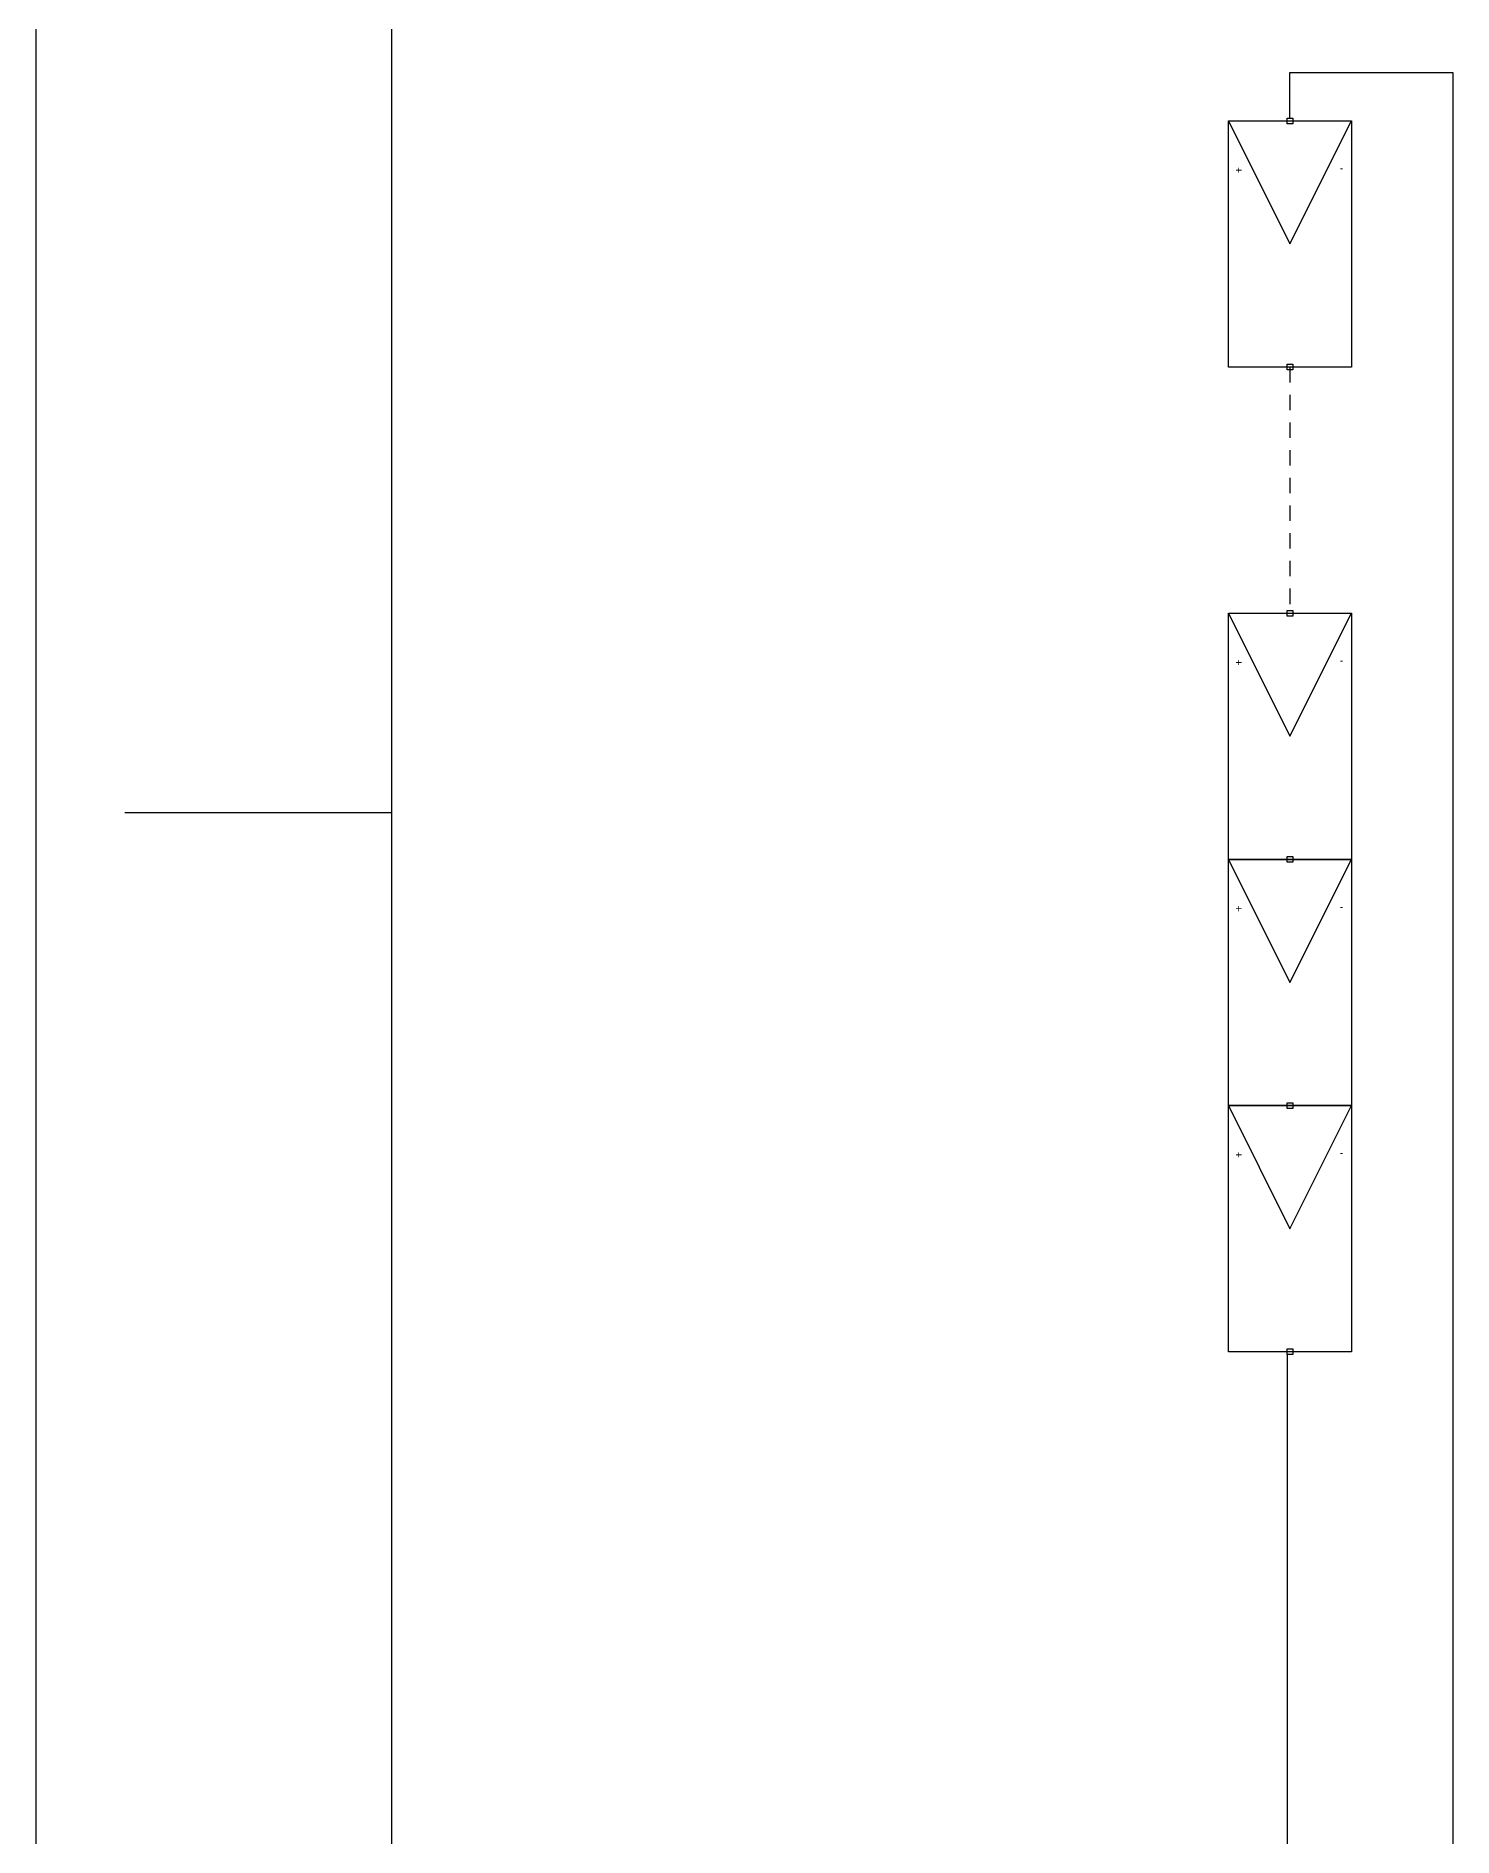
# Model space of a CAD drawing. Header units: inches. Extents: x 18 to 148, y 10 to 102.
# Drawn here: x 19.57 to 31.08, y 70.78 to 85.41 of the extents above; entities that cross this region are included whole.
import ezdxf

# ---------------------------------------------------------------- set-up
doc = ezdxf.new("R2010")
doc.units = ezdxf.units.IN
doc.header["$MEASUREMENT"] = 0
doc.linetypes.add('HIDDEN2', pattern=[0.1875, 0.125, -0.0625])
for name, color, linetype in [('GRY_20AWG', 9, 'Continuous'), ('SYMS', 7, 'Continuous'), ('Title Block', 7, 'Continuous'), ('Viewport', 7, 'Continuous'), ('WHT_12AWG', 7, 'Continuous')]:
    doc.layers.add(name, color=color, linetype=linetype)
doc.styles.add('WD', font='romans.shx')

# ---------------------------------------------------------------- blocks, each defined once
blk = doc.blocks.new('ANSI_border_C')
at = {"layer": 'Title Block'}
for p, q in [((0, 16), (0, 0)), ((0.5, 15.25), (0.5, 0.75)), ((0.125, 12), (0.5, 12))]:
    blk.add_line(p, q, dxfattribs=at)
blk = doc.blocks.new('JIC_border_C')
at = {"xscale": 5.776338448920312, "yscale": 5.776338448920312, "zscale": 5.776338448920312}
blk.add_blockref('ANSI_border_C', (19.569, 9.791), dxfattribs=at)
blk = doc.blocks.new('HT0_01')
for p, q in [((-0.0625, 0.0625), (0.0625, 0.0625)), ((-0.0625, -0.0625), (-0.0625, 0.0625)), ((0.0625, 0.0625), (0.0625, -0.0625)), ((0.0625, -0.0625), (-0.0625, -0.0625))]:
    blk.add_line(p, q)
at = {"style": 'WD', "flags": 1}
for tag, p in [('X4TERM01', (-0.0625, 0)), ('X2TERM01', (0, 0.0625)), ('X1TERM01', (0.0625, 0)), ('X8TERM01', (0, -0.0625))]:
    blk.add_attdef(tag, p, '', height=0.01, dxfattribs=at)
blk = doc.blocks.new('PVM')
at = {"color": 5}
for p, q in [((2, 1), (1, 0.5)), ((1, 0.5), (2, 0))]:
    blk.add_line(p, q, dxfattribs=at)
blk.add_lwpolyline([(0, 1), (2, 1), (2, 0), (0, 0)], close=True, dxfattribs=at)
at = {"layer": 'SYMS', "color": 5, "xscale": 0.3699338068975089, "yscale": 0.3699338068975089, "zscale": 0.3699338068975089}
for p in [(0, 0.5), (2, 0.5)]:
    blk.add_blockref('HT0_01', p, dxfattribs=at)
at = {"color": 5, "char_height": 0.065, "attachment_point": 1}
for s, insert, rotation in [('+', (1.625, 0.883), 180), ('-', (1.57, 0.067), 90)]:
    blk.add_mtext_dynamic_manual_height_columns(s, width=0.09892, gutter_width=0.325, heights=[0], dxfattribs=dict(at, insert=insert, rotation=rotation))

msp = doc.modelspace()

# ---------------------------------------------------------------- linework, layer by layer
at = {"color": 240, "linetype": 'HIDDEN2', "true_color": 0xed1f24}
msp.add_line((29.757, 82.725), (29.757, 80.725), dxfattribs=at)
at = {"layer": 'GRY_20AWG', "color": 240, "true_color": 0xed1f24}
for p, q in [((29.757, 84.748), (29.757, 85.118)), ((29.757, 85.118), (31.081, 85.118)), ((29.734, 74.702), (29.734, 38.221))]:
    msp.add_line(p, q, dxfattribs=at)
at = {"layer": 'WHT_12AWG', "color": 240, "true_color": 0xed1f24}
msp.add_line((31.081, 85.118), (31.081, 37.32), dxfattribs=at)

# ---------------------------------------------------------------- block references
at = {"layer": 'SYMS', "rotation": 90}
for p in [(30.257, 82.725), (30.257, 78.725), (30.257, 76.725), (30.257, 74.725)]:
    msp.add_blockref('PVM', p, dxfattribs=at)
at = {"layer": 'Viewport'}
msp.add_blockref('JIC_border_C', (0, 0), dxfattribs=at)

doc.saveas('drawing.dxf')
